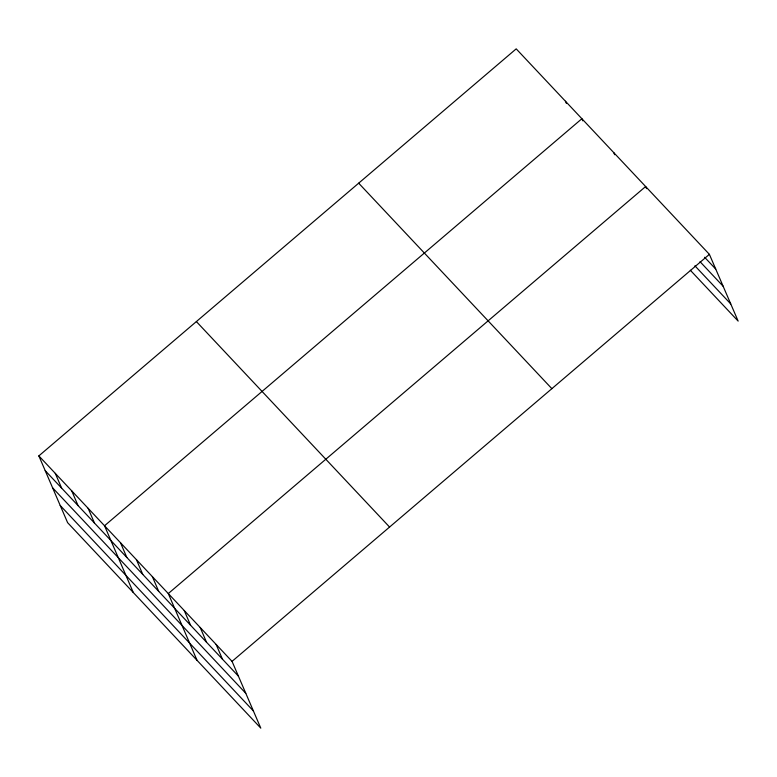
<?xml version="1.0" encoding="UTF-8"?>
<svg xmlns="http://www.w3.org/2000/svg" width="777" height="777" viewBox="0 0 777 777"><rect width="100%" height="100%" fill="white"/><g stroke="black" fill="none" stroke-linecap="round" stroke-linejoin="round"><path stroke-width="1.17" d="M38.85 455.895L232.051 661.373L260.8 728.146L67.609 522.659L38.85 455.895L516.2 48.854L709.391 254.341L738.15 321.105L690.335 270.25M232.051 661.373L709.391 254.341M704.603 257.245L715.753 269.104M700.038 261.684L723.144 286.266M694.9 265.802L730.759 303.953M358.673 183.178L551.874 388.665M196.377 321.571L389.568 527.049M45.212 470.658L238.413 676.145M52.603 487.82L245.794 693.307M60.217 505.497L253.409 710.984M646.551 188.636L645.638 186.529L168.288 593.56L197.047 660.333M613.762 152.622L614.675 154.74M582.789 120.833L581.886 118.726L104.536 525.757L133.294 592.521M565.462 101.253L566.375 103.37M216.113 644.424L222.465 659.187M200.175 627.466L206.527 642.239M184.227 610.518L190.588 625.291M152.35 576.612L158.712 591.384M136.412 559.663L142.774 574.426M120.474 542.705L126.836 557.478M88.112 508.294L94.473 523.057M71.698 490.821L78.05 505.594M55.274 473.358L61.636 488.131"/></g></svg>
